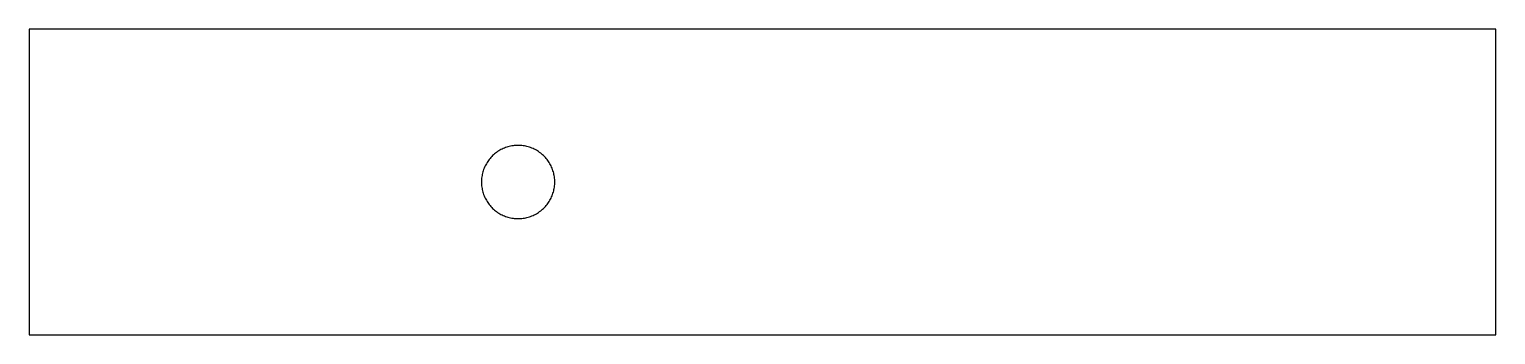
# Model space of a CAD drawing. Header units: metres. Extents: x -0.4 to 4.4, y 0.5 to 1.5.
import ezdxf

# ---------------------------------------------------------------- set-up
doc = ezdxf.new("R2010")
doc.units = ezdxf.units.M

msp = doc.modelspace()

# ---------------------------------------------------------------- linework, layer by layer
at = {"layer": 'CUERPOS'}
msp.add_lwpolyline([(1.32, 1), (1.3199, 1.0042), (1.3197, 1.0084), (1.3193, 1.0125), (1.3188, 1.0167), (1.3182, 1.0208), (1.3174, 1.0249), (1.3164, 1.029), (1.3154, 1.0331), (1.3141, 1.0371), (1.3128, 1.041), (1.3113, 1.045), (1.3096, 1.0488), (1.3079, 1.0526), (1.306, 1.0563), (1.3039, 1.06), (1.3018, 1.0636), (1.2995, 1.0671), (1.2971, 1.0705), (1.2946, 1.0739), (1.2919, 1.0771), (1.2892, 1.0803), (1.2863, 1.0834), (1.2834, 1.0863), (1.2803, 1.0892), (1.2771, 1.0919), (1.2739, 1.0946), (1.2705, 1.0971), (1.2671, 1.0995), (1.2636, 1.1018), (1.26, 1.1039), (1.2563, 1.106), (1.2526, 1.1079), (1.2488, 1.1096), (1.245, 1.1113), (1.241, 1.1128), (1.2371, 1.1141), (1.2331, 1.1154), (1.229, 1.1164), (1.2249, 1.1174), (1.2208, 1.1182), (1.2167, 1.1188), (1.2125, 1.1193), (1.2084, 1.1197), (1.2042, 1.1199), (1.2, 1.12), (1.1958, 1.1199), (1.1916, 1.1197), (1.1875, 1.1193), (1.1833, 1.1188), (1.1792, 1.1182), (1.1751, 1.1174), (1.171, 1.1164), (1.1669, 1.1154), (1.1629, 1.1141), (1.159, 1.1128), (1.155, 1.1113), (1.1512, 1.1096), (1.1474, 1.1079), (1.1437, 1.106), (1.14, 1.1039), (1.1364, 1.1018), (1.1329, 1.0995), (1.1295, 1.0971), (1.1261, 1.0946), (1.1229, 1.0919), (1.1197, 1.0892), (1.1166, 1.0863), (1.1137, 1.0834), (1.1108, 1.0803), (1.1081, 1.0771), (1.1054, 1.0739), (1.1029, 1.0705), (1.1005, 1.0671), (1.0982, 1.0636), (1.0961, 1.06), (1.094, 1.0563), (1.0921, 1.0526), (1.0904, 1.0488), (1.0887, 1.045), (1.0872, 1.041), (1.0859, 1.0371), (1.0846, 1.0331), (1.0836, 1.029), (1.0826, 1.0249), (1.0818, 1.0208), (1.0812, 1.0167), (1.0807, 1.0125), (1.0803, 1.0084), (1.0801, 1.0042), (1.08, 1), (1.0801, 0.9958), (1.0803, 0.9916), (1.0807, 0.9875), (1.0812, 0.9833), (1.0818, 0.9792), (1.0826, 0.9751), (1.0836, 0.971), (1.0846, 0.9669), (1.0859, 0.9629), (1.0872, 0.959), (1.0887, 0.955), (1.0904, 0.9512), (1.0921, 0.9474), (1.094, 0.9437), (1.0961, 0.94), (1.0982, 0.9364), (1.1005, 0.9329), (1.1029, 0.9295), (1.1054, 0.9261), (1.1081, 0.9229), (1.1108, 0.9197), (1.1137, 0.9166), (1.1166, 0.9137), (1.1197, 0.9108), (1.1229, 0.9081), (1.1261, 0.9054), (1.1295, 0.9029), (1.1329, 0.9005), (1.1364, 0.8982), (1.14, 0.8961), (1.1437, 0.894), (1.1474, 0.8921), (1.1512, 0.8904), (1.155, 0.8887), (1.159, 0.8872), (1.1629, 0.8859), (1.1669, 0.8846), (1.171, 0.8836), (1.1751, 0.8826), (1.1792, 0.8818), (1.1833, 0.8812), (1.1875, 0.8807), (1.1916, 0.8803), (1.1958, 0.8801), (1.2, 0.88), (1.2042, 0.8801), (1.2084, 0.8803), (1.2125, 0.8807), (1.2167, 0.8812), (1.2208, 0.8818), (1.2249, 0.8826), (1.229, 0.8836), (1.2331, 0.8846), (1.2371, 0.8859), (1.241, 0.8872), (1.245, 0.8887), (1.2488, 0.8904), (1.2526, 0.8921), (1.2563, 0.894), (1.26, 0.8961), (1.2636, 0.8982), (1.2671, 0.9005), (1.2705, 0.9029), (1.2739, 0.9054), (1.2771, 0.9081), (1.2803, 0.9108), (1.2834, 0.9137), (1.2863, 0.9166), (1.2892, 0.9197), (1.2919, 0.9229), (1.2946, 0.9261), (1.2971, 0.9295), (1.2995, 0.9329), (1.3018, 0.9364), (1.3039, 0.94), (1.306, 0.9437), (1.3079, 0.9474), (1.3096, 0.9512), (1.3113, 0.955), (1.3128, 0.959), (1.3141, 0.9629), (1.3154, 0.9669), (1.3164, 0.971), (1.3174, 0.9751), (1.3182, 0.9792), (1.3188, 0.9833), (1.3193, 0.9875), (1.3197, 0.9916), (1.3199, 0.9958)], close=True, dxfattribs=at)
at = {"layer": 'PAREDES'}
msp.add_lwpolyline([(-0.4, 0.5), (-0.3711, 0.5), (-0.3422, 0.5), (-0.3133, 0.5), (-0.2843, 0.5), (-0.2554, 0.5), (-0.2265, 0.5), (-0.1976, 0.5), (-0.1687, 0.5), (-0.1398, 0.5), (-0.1108, 0.5), (-0.0819, 0.5), (-0.053, 0.5), (-0.0241, 0.5), (0.0048, 0.5), (0.0337, 0.5), (0.0627, 0.5), (0.0916, 0.5), (0.1205, 0.5), (0.1494, 0.5), (0.1783, 0.5), (0.2072, 0.5), (0.2361, 0.5), (0.2651, 0.5), (0.294, 0.5), (0.3229, 0.5), (0.3518, 0.5), (0.3807, 0.5), (0.4096, 0.5), (0.4386, 0.5), (0.4675, 0.5), (0.4964, 0.5), (0.5253, 0.5), (0.5542, 0.5), (0.5831, 0.5), (0.612, 0.5), (0.641, 0.5), (0.6699, 0.5), (0.6988, 0.5), (0.7277, 0.5), (0.7566, 0.5), (0.7855, 0.5), (0.8145, 0.5), (0.8434, 0.5), (0.8723, 0.5), (0.9012, 0.5), (0.9301, 0.5), (0.959, 0.5), (0.988, 0.5), (1.0169, 0.5), (1.0458, 0.5), (1.0747, 0.5), (1.1036, 0.5), (1.1325, 0.5), (1.1614, 0.5), (1.1904, 0.5), (1.2193, 0.5), (1.2482, 0.5), (1.2771, 0.5), (1.306, 0.5), (1.3349, 0.5), (1.3639, 0.5), (1.3928, 0.5), (1.4217, 0.5), (1.4506, 0.5), (1.4795, 0.5), (1.5084, 0.5), (1.5373, 0.5), (1.5663, 0.5), (1.5952, 0.5), (1.6241, 0.5), (1.653, 0.5), (1.6819, 0.5), (1.7108, 0.5), (1.7398, 0.5), (1.7687, 0.5), (1.7976, 0.5), (1.8265, 0.5), (1.8554, 0.5), (1.8843, 0.5), (1.9133, 0.5), (1.9422, 0.5), (1.9711, 0.5), (2, 0.5), (2.0289, 0.5), (2.0578, 0.5), (2.0867, 0.5), (2.1157, 0.5), (2.1446, 0.5), (2.1735, 0.5), (2.2024, 0.5), (2.2313, 0.5), (2.2602, 0.5), (2.2892, 0.5), (2.3181, 0.5), (2.347, 0.5), (2.3759, 0.5), (2.4048, 0.5), (2.4337, 0.5), (2.4627, 0.5), (2.4916, 0.5), (2.5205, 0.5), (2.5494, 0.5), (2.5783, 0.5), (2.6072, 0.5), (2.6361, 0.5), (2.6651, 0.5), (2.694, 0.5), (2.7229, 0.5), (2.7518, 0.5), (2.7807, 0.5), (2.8096, 0.5), (2.8386, 0.5), (2.8675, 0.5), (2.8964, 0.5), (2.9253, 0.5), (2.9542, 0.5), (2.9831, 0.5), (3.012, 0.5), (3.041, 0.5), (3.0699, 0.5), (3.0988, 0.5), (3.1277, 0.5), (3.1566, 0.5), (3.1855, 0.5), (3.2145, 0.5), (3.2434, 0.5), (3.2723, 0.5), (3.3012, 0.5), (3.3301, 0.5), (3.359, 0.5), (3.388, 0.5), (3.4169, 0.5), (3.4458, 0.5), (3.4747, 0.5), (3.5036, 0.5), (3.5325, 0.5), (3.5614, 0.5), (3.5904, 0.5), (3.6193, 0.5), (3.6482, 0.5), (3.6771, 0.5), (3.706, 0.5), (3.7349, 0.5), (3.7639, 0.5), (3.7928, 0.5), (3.8217, 0.5), (3.8506, 0.5), (3.8795, 0.5), (3.9084, 0.5), (3.9373, 0.5), (3.9663, 0.5), (3.9952, 0.5), (4.0241, 0.5), (4.053, 0.5), (4.0819, 0.5), (4.1108, 0.5), (4.1398, 0.5), (4.1687, 0.5), (4.1976, 0.5), (4.2265, 0.5), (4.2554, 0.5), (4.2843, 0.5), (4.3133, 0.5), (4.3422, 0.5), (4.3711, 0.5), (4.4, 0.5), (4.4, 0.5294), (4.4, 0.5588), (4.4, 0.5882), (4.4, 0.6176), (4.4, 0.6471), (4.4, 0.6765), (4.4, 0.7059), (4.4, 0.7353), (4.4, 0.7647), (4.4, 0.7941), (4.4, 0.8235), (4.4, 0.8529), (4.4, 0.8824), (4.4, 0.9118), (4.4, 0.9412), (4.4, 0.9706), (4.4, 1), (4.4, 1.0294), (4.4, 1.0588), (4.4, 1.0882), (4.4, 1.1176), (4.4, 1.1471), (4.4, 1.1765), (4.4, 1.2059), (4.4, 1.2353), (4.4, 1.2647), (4.4, 1.2941), (4.4, 1.3235), (4.4, 1.3529), (4.4, 1.3824), (4.4, 1.4118), (4.4, 1.4412), (4.4, 1.4706), (4.4, 1.5), (4.3711, 1.5), (4.3422, 1.5), (4.3133, 1.5), (4.2843, 1.5), (4.2554, 1.5), (4.2265, 1.5), (4.1976, 1.5), (4.1687, 1.5), (4.1398, 1.5), (4.1108, 1.5), (4.0819, 1.5), (4.053, 1.5), (4.0241, 1.5), (3.9952, 1.5), (3.9663, 1.5), (3.9373, 1.5), (3.9084, 1.5), (3.8795, 1.5), (3.8506, 1.5), (3.8217, 1.5), (3.7928, 1.5), (3.7639, 1.5), (3.7349, 1.5), (3.706, 1.5), (3.6771, 1.5), (3.6482, 1.5), (3.6193, 1.5), (3.5904, 1.5), (3.5614, 1.5), (3.5325, 1.5), (3.5036, 1.5), (3.4747, 1.5), (3.4458, 1.5), (3.4169, 1.5), (3.388, 1.5), (3.359, 1.5), (3.3301, 1.5), (3.3012, 1.5), (3.2723, 1.5), (3.2434, 1.5), (3.2145, 1.5), (3.1855, 1.5), (3.1566, 1.5), (3.1277, 1.5), (3.0988, 1.5), (3.0699, 1.5), (3.041, 1.5), (3.012, 1.5), (2.9831, 1.5), (2.9542, 1.5), (2.9253, 1.5), (2.8964, 1.5), (2.8675, 1.5), (2.8386, 1.5), (2.8096, 1.5), (2.7807, 1.5), (2.7518, 1.5), (2.7229, 1.5), (2.694, 1.5), (2.6651, 1.5), (2.6361, 1.5), (2.6072, 1.5), (2.5783, 1.5), (2.5494, 1.5), (2.5205, 1.5), (2.4916, 1.5), (2.4627, 1.5), (2.4337, 1.5), (2.4048, 1.5), (2.3759, 1.5), (2.347, 1.5), (2.3181, 1.5), (2.2892, 1.5), (2.2602, 1.5), (2.2313, 1.5), (2.2024, 1.5), (2.1735, 1.5), (2.1446, 1.5), (2.1157, 1.5), (2.0867, 1.5), (2.0578, 1.5), (2.0289, 1.5), (2, 1.5), (1.9711, 1.5), (1.9422, 1.5), (1.9133, 1.5), (1.8843, 1.5), (1.8554, 1.5), (1.8265, 1.5), (1.7976, 1.5), (1.7687, 1.5), (1.7398, 1.5), (1.7108, 1.5), (1.6819, 1.5), (1.653, 1.5), (1.6241, 1.5), (1.5952, 1.5), (1.5663, 1.5), (1.5373, 1.5), (1.5084, 1.5), (1.4795, 1.5), (1.4506, 1.5), (1.4217, 1.5), (1.3928, 1.5), (1.3639, 1.5), (1.3349, 1.5), (1.306, 1.5), (1.2771, 1.5), (1.2482, 1.5), (1.2193, 1.5), (1.1904, 1.5), (1.1614, 1.5), (1.1325, 1.5), (1.1036, 1.5), (1.0747, 1.5), (1.0458, 1.5), (1.0169, 1.5), (0.988, 1.5), (0.959, 1.5), (0.9301, 1.5), (0.9012, 1.5), (0.8723, 1.5), (0.8434, 1.5), (0.8145, 1.5), (0.7855, 1.5), (0.7566, 1.5), (0.7277, 1.5), (0.6988, 1.5), (0.6699, 1.5), (0.641, 1.5), (0.612, 1.5), (0.5831, 1.5), (0.5542, 1.5), (0.5253, 1.5), (0.4964, 1.5), (0.4675, 1.5), (0.4386, 1.5), (0.4096, 1.5), (0.3807, 1.5), (0.3518, 1.5), (0.3229, 1.5), (0.294, 1.5), (0.2651, 1.5), (0.2361, 1.5), (0.2072, 1.5), (0.1783, 1.5), (0.1494, 1.5), (0.1205, 1.5), (0.0916, 1.5), (0.0627, 1.5), (0.0337, 1.5), (0.0048, 1.5), (-0.0241, 1.5), (-0.053, 1.5), (-0.0819, 1.5), (-0.1108, 1.5), (-0.1398, 1.5), (-0.1687, 1.5), (-0.1976, 1.5), (-0.2265, 1.5), (-0.2554, 1.5), (-0.2843, 1.5), (-0.3133, 1.5), (-0.3422, 1.5), (-0.3711, 1.5), (-0.4, 1.5), (-0.4, 1.4706), (-0.4, 1.4412), (-0.4, 1.4118), (-0.4, 1.3824), (-0.4, 1.3529), (-0.4, 1.3235), (-0.4, 1.2941), (-0.4, 1.2647), (-0.4, 1.2353), (-0.4, 1.2059), (-0.4, 1.1765), (-0.4, 1.1471), (-0.4, 1.1176), (-0.4, 1.0882), (-0.4, 1.0588), (-0.4, 1.0294), (-0.4, 1), (-0.4, 0.9706), (-0.4, 0.9412), (-0.4, 0.9118), (-0.4, 0.8824), (-0.4, 0.8529), (-0.4, 0.8235), (-0.4, 0.7941), (-0.4, 0.7647), (-0.4, 0.7353), (-0.4, 0.7059), (-0.4, 0.6765), (-0.4, 0.6471), (-0.4, 0.6176), (-0.4, 0.5882), (-0.4, 0.5588), (-0.4, 0.5294)], close=True, dxfattribs=at)

doc.saveas('drawing.dxf')
